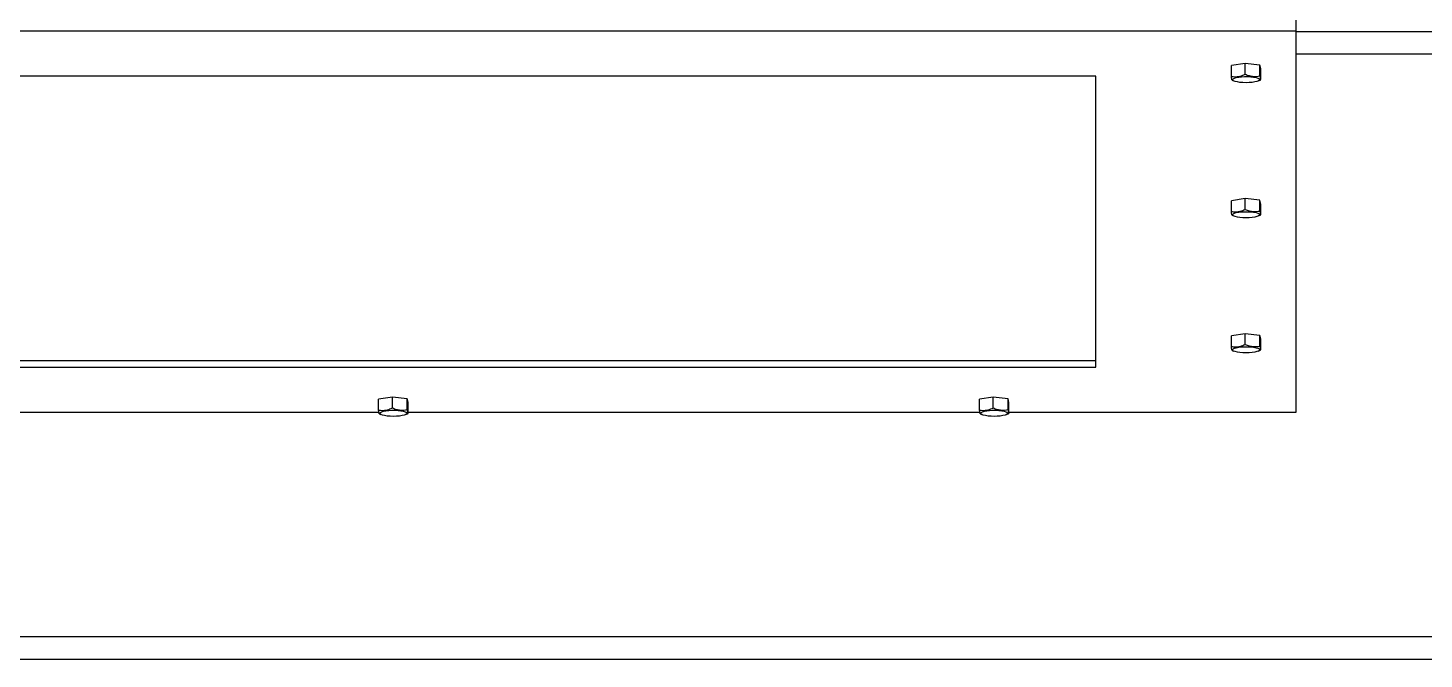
# Model space of a CAD drawing. Header units: millimetres. Extents: x 1293 to 41893, y 1011 to 26911.
# Drawn here: x 23879.6 to 24344.3, y 13395.4 to 13605.6 of the extents above; entities that cross this region are included whole.
import ezdxf

# ---------------------------------------------------------------- set-up
doc = ezdxf.new("R2010")
doc.units = ezdxf.units.MM
doc.header["$LTSCALE"] = 50
doc.layers.add('STRUC', color=4, linetype='Continuous')

msp = doc.modelspace()

# ---------------------------------------------------------------- linework, layer by layer
at = {"color": 7, "linetype": 'Continuous', "lineweight": 25}
for p, q in [((24301.7525232, 13477.5906264), (24301.7525232, 13612.7988219)), ((24301.7525232, 13604.463021), (23100.7325232, 13604.463021)), ((24284.7829409, 13593.7008179), (24280.1791293, 13593.0242127)), ((24280.1791293, 13589.4518813), (24280.1791293, 13593.0242127)), ((24289.6896682, 13593.1422367), (24284.7829409, 13593.7008179)), ((24284.7829409, 13590.1284865), (24284.7829409, 13593.7008179)), ((24289.6896682, 13589.5699053), (24289.6896682, 13593.1422367)), ((24289.9925839, 13591.9070502), (24289.6896682, 13593.1422367)), ((24235.0858566, 13589.466284), (23167.3991899, 13589.466284)), ((24235.0858566, 13492.5873633), (24235.0858566, 13589.466284)), ((24289.2261183, 13587.9344717), (24289.9896519, 13588.3281639)), ((24289.9925839, 13588.3347188), (24289.9925839, 13591.9070502)), ((24280.4197278, 13588.2056186), (24280.9455949, 13587.9344717)), ((24284.7829409, 13548.7106071), (24280.1791293, 13548.0340018)), ((24280.1791293, 13544.4616704), (24280.1791293, 13548.0340018)), ((24284.7829409, 13545.1382757), (24284.7829409, 13548.7106071)), ((24289.6896682, 13548.1520258), (24284.7829409, 13548.7106071)), ((24289.6896682, 13544.5796944), (24289.6896682, 13548.1520258)), ((24289.9925839, 13546.9168393), (24289.6896682, 13548.1520258)), ((24289.9925839, 13543.3445079), (24289.9925839, 13546.9168393)), ((24280.4197278, 13543.2154077), (24280.9455949, 13542.9442608)), ((24289.2261183, 13542.9442608), (24289.9896519, 13543.3379531)), ((24284.7829409, 13503.7203962), (24280.1791293, 13503.0437909)), ((24280.1791293, 13499.4714596), (24280.1791293, 13503.0437909)), ((24289.6896682, 13503.161815), (24284.7829409, 13503.7203962)), ((24284.7829409, 13500.1480648), (24284.7829409, 13503.7203962)), ((24289.6896682, 13499.5894836), (24289.6896682, 13503.161815)), ((24289.9925839, 13501.9266285), (24289.6896682, 13503.161815)), ((24289.9925839, 13498.3542971), (24289.9925839, 13501.9266285)), ((24280.4197278, 13498.2251968), (24280.9455949, 13497.9540499)), ((24289.2261183, 13497.9540499), (24289.9896519, 13498.3477422)), ((23167.3991899, 13494.8065236), (24235.0858566, 13494.8065236)), ((23167.3991899, 13492.5873633), (24235.0858566, 13492.5873633)), ((24000.9396076, 13482.5749971), (23996.3357959, 13481.8983918)), ((23996.3357959, 13478.3260604), (23996.3357959, 13481.8983918)), ((24000.9396076, 13479.0026657), (24000.9396076, 13482.5749971)), ((24005.8463349, 13482.0164158), (24000.9396076, 13482.5749971)), ((24005.8463349, 13478.4440844), (24005.8463349, 13482.0164158)), ((24006.1492505, 13480.7812293), (24005.8463349, 13482.0164158)), ((24200.9396076, 13482.5749971), (24196.3357959, 13481.8983918)), ((24196.3357959, 13478.3260604), (24196.3357959, 13481.8983918)), ((24205.8463349, 13482.0164158), (24200.9396076, 13482.5749971)), ((24200.9396076, 13479.0026657), (24200.9396076, 13482.5749971)), ((24205.8463349, 13478.4440844), (24205.8463349, 13482.0164158)), ((24206.1492505, 13480.7812293), (24205.8463349, 13482.0164158)), ((23806.1492505, 13477.5906264), (23996.4407439, 13477.5906264)), ((23996.5763945, 13477.0797977), (23997.1022615, 13476.8086508)), ((24005.3827849, 13476.8086508), (24006.1463186, 13477.2023431)), ((24006.1492505, 13477.2088979), (24006.1492505, 13480.7812293)), ((24006.1492505, 13477.5906264), (24196.4407439, 13477.5906264)), ((24196.5763945, 13477.0797977), (24197.1022615, 13476.8086508)), ((24205.3827849, 13476.8086508), (24206.1463186, 13477.2023431)), ((24206.1492505, 13477.2088979), (24206.1492505, 13480.7812293)), ((24206.1492505, 13477.5906264), (24301.7525232, 13477.5906264))]:
    msp.add_line(p, q, dxfattribs=at)
at = {"color": 7, "linetype": 'Continuous', "lineweight": 25, "flags": 128}
for points in [[(24282.6152399, 13589.1914731), (24283.5539327, 13589.2967119), (24284.5752118, 13589.3504172), (24285.62402, 13589.3496936), (24286.6438156, 13589.2945803), (24287.5796213, 13589.1880483), (24288.3809875, 13589.0358408), (24289.0047123, 13588.8461634), (24289.4171705, 13588.6292416), (24289.5961265, 13588.3967698), (24289.5319327, 13588.1612805), (24289.2280498, 13587.9354691), (24288.7008602, 13587.731509), (24287.9787848, 13587.5603959), (24287.1007508, 13587.4313545), (24286.1140934, 13587.3513414), (24285.0720035, 13587.3246702), (24284.0306604, 13587.3527788), (24283.0462032, 13587.4341517), (24282.1717043, 13587.5644021), (24281.454308, 13587.7365083), (24280.9326895, 13587.9411919), (24280.6349693, 13588.1674183), (24280.5771975, 13588.4029917), (24280.7624888, 13588.6352123), (24281.1808539, 13588.8515609), (24281.8097387, 13589.0403741), (24282.6152399, 13589.1914731)], [(24282.6152399, 13544.2012622), (24283.5539327, 13544.306501), (24284.5752118, 13544.3602063), (24285.62402, 13544.3594828), (24286.6438156, 13544.3043694), (24287.5796213, 13544.1978374), (24288.3809875, 13544.0456299), (24289.0047123, 13543.8559525), (24289.4171705, 13543.6390307), (24289.5961265, 13543.4065589), (24289.5319327, 13543.1710696), (24289.2280498, 13542.9452582), (24288.7008602, 13542.7412982), (24287.9787848, 13542.5701851), (24287.1007508, 13542.4411436), (24286.1140934, 13542.3611306), (24285.0720035, 13542.3344594), (24284.0306604, 13542.3625679), (24283.0462032, 13542.4439408), (24282.1717043, 13542.5741912), (24281.454308, 13542.7462974), (24280.9326895, 13542.950981), (24280.6349693, 13543.1772074), (24280.5771975, 13543.4127809), (24280.7624888, 13543.6450014), (24281.1808539, 13543.86135), (24281.8097387, 13544.0501633), (24282.6152399, 13544.2012622)], [(24282.6152399, 13499.2110513), (24283.5539327, 13499.3162902), (24284.5752118, 13499.3699954), (24285.62402, 13499.3692719), (24286.6438156, 13499.3141585), (24287.5796213, 13499.2076265), (24288.3809875, 13499.055419), (24289.0047123, 13498.8657416), (24289.4171705, 13498.6488199), (24289.5961265, 13498.416348), (24289.5319327, 13498.1808588), (24289.2280498, 13497.9550473), (24288.7008602, 13497.7510873), (24287.9787848, 13497.5799742), (24287.1007508, 13497.4509328), (24286.1140934, 13497.3709197), (24285.0720035, 13497.3442485), (24284.0306604, 13497.372357), (24283.0462032, 13497.4537299), (24282.1717043, 13497.5839804), (24281.454308, 13497.7560865), (24280.9326895, 13497.9607701), (24280.6349693, 13498.1869966), (24280.5771975, 13498.42257), (24280.7624888, 13498.6547905), (24281.1808539, 13498.8711391), (24281.8097387, 13499.0599524), (24282.6152399, 13499.2110513)], [(23998.7719066, 13478.0656522), (23999.7105993, 13478.1708911), (24000.7318785, 13478.2245963), (24001.7806867, 13478.2238728), (24002.8004823, 13478.1687594), (24003.736288, 13478.0622274), (24004.5376541, 13477.9100199), (24005.1613789, 13477.7203425), (24005.5738372, 13477.5034208), (24005.7527932, 13477.2709489), (24005.6885994, 13477.0354596), (24005.3847165, 13476.8096482), (24004.8575268, 13476.6056882), (24004.1354514, 13476.4345751), (24003.2574175, 13476.3055337), (24002.2707601, 13476.2255206), (24001.2286702, 13476.1988494), (24000.1873271, 13476.2269579), (23999.2028699, 13476.3083308), (23998.3283709, 13476.4385813), (23997.6109747, 13476.6106874), (23997.0893562, 13476.815371), (23996.7916359, 13477.0415975), (23996.7338642, 13477.2771709), (23996.9191554, 13477.5093914), (23997.3375205, 13477.72574), (23997.9664054, 13477.9145533), (23998.7719066, 13478.0656522)], [(24198.7719066, 13478.0656522), (24199.7105993, 13478.1708911), (24200.7318785, 13478.2245963), (24201.7806867, 13478.2238728), (24202.8004823, 13478.1687594), (24203.736288, 13478.0622274), (24204.5376541, 13477.9100199), (24205.1613789, 13477.7203425), (24205.5738372, 13477.5034208), (24205.7527932, 13477.2709489), (24205.6885994, 13477.0354596), (24205.3847165, 13476.8096482), (24204.8575268, 13476.6056882), (24204.1354514, 13476.4345751), (24203.2574175, 13476.3055337), (24202.2707601, 13476.2255206), (24201.2286702, 13476.1988494), (24200.1873271, 13476.2269579), (24199.2028699, 13476.3083308), (24198.3283709, 13476.4385813), (24197.6109747, 13476.6106874), (24197.0893562, 13476.815371), (24196.7916359, 13477.0415975), (24196.7338642, 13477.2771709), (24196.9191554, 13477.5093914), (24197.3375205, 13477.72574), (24197.9664054, 13477.9145533), (24198.7719066, 13478.0656522)]]:
    msp.add_lwpolyline(points, dxfattribs=at)
at = {"color": 7, "linetype": 'Continuous', "lineweight": 25}
for points, knots in [([(24280.1791293, 13589.4518813), (24280.3767233, 13589.4182966), (24280.9490581, 13589.3210181), (24281.9309646, 13589.284305), (24283.2922612, 13589.4826428), (24284.2315167, 13589.8895795), (24284.7829409, 13590.1284865)], [0, 0, 0, 0, 0.1315464599, 0.3810267709, 0.6366091688, 1, 1, 1, 1]), ([(24280.4281906, 13588.2224263), (24280.419724, 13588.2210281), (24280.3843248, 13588.2151821), (24280.2994206, 13588.4801166), (24280.225708, 13589.0755986), (24280.1791293, 13589.4518813)], [0, 0, 0, 0, 0.1037172244, 0.4336424847, 1, 1, 1, 1]), ([(24284.7829409, 13590.1284865), (24285.2085556, 13589.9612495), (24286.0690142, 13589.6231489), (24287.7389613, 13589.2997763), (24288.9343236, 13589.4653071), (24289.6896682, 13589.5699053)], [0, 0, 0, 0, 0.2648633469, 0.5354700776, 1, 1, 1, 1]), ([(24289.6896682, 13589.5699053), (24289.7159434, 13589.3439788), (24289.7690636, 13588.8872266), (24289.8721574, 13588.3335794), (24289.9459528, 13588.3342776), (24289.9925839, 13588.3347188)], [0, 0, 0, 0, 0.2648633469, 0.5354700776, 1, 1, 1, 1]), ([(24280.1791293, 13544.4616704), (24280.3767233, 13544.4280858), (24280.9490581, 13544.3308072), (24281.9309646, 13544.2940942), (24283.2922612, 13544.4924319), (24284.2315167, 13544.8993686), (24284.7829409, 13545.1382757)], [0, 0, 0, 0, 0.1315464599, 0.3810267709, 0.6366091688, 1, 1, 1, 1]), ([(24280.4281906, 13543.2322155), (24280.419724, 13543.2308172), (24280.3843248, 13543.2249712), (24280.2994206, 13543.4899057), (24280.225708, 13544.0853877), (24280.1791293, 13544.4616704)], [0, 0, 0, 0, 0.1037172244, 0.4336424847, 1, 1, 1, 1]), ([(24284.7829409, 13545.1382757), (24285.2085556, 13544.9710386), (24286.0690142, 13544.632938), (24287.7389613, 13544.3095655), (24288.9343236, 13544.4750962), (24289.6896682, 13544.5796944)], [0, 0, 0, 0, 0.2648633469, 0.5354700776, 1, 1, 1, 1]), ([(24289.6896682, 13544.5796944), (24289.7159434, 13544.3537679), (24289.7690636, 13543.8970157), (24289.8721574, 13543.3433685), (24289.9459528, 13543.3440667), (24289.9925839, 13543.3445079)], [0, 0, 0, 0, 0.2648633469, 0.5354700776, 1, 1, 1, 1]), ([(24280.1791293, 13499.4714596), (24280.3767233, 13499.4378749), (24280.9490581, 13499.3405964), (24281.9309646, 13499.3038833), (24283.2922612, 13499.5022211), (24284.2315167, 13499.9091578), (24284.7829409, 13500.1480648)], [0, 0, 0, 0, 0.1315464599, 0.3810267709, 0.6366091688, 1, 1, 1, 1]), ([(24284.7829409, 13500.1480648), (24285.2085556, 13499.9808277), (24286.0690142, 13499.6427271), (24287.7389613, 13499.3193546), (24288.9343236, 13499.4848853), (24289.6896682, 13499.5894836)], [0, 0, 0, 0, 0.2648633469, 0.5354700776, 1, 1, 1, 1]), ([(24280.4281906, 13498.2420046), (24280.419724, 13498.2406064), (24280.3843248, 13498.2347603), (24280.2994206, 13498.4996948), (24280.225708, 13499.0951768), (24280.1791293, 13499.4714596)], [0, 0, 0, 0, 0.1037172244, 0.4336424847, 1, 1, 1, 1]), ([(24289.6896682, 13499.5894836), (24289.7159434, 13499.363557), (24289.7690636, 13498.9068049), (24289.8721574, 13498.3531577), (24289.9459528, 13498.3538559), (24289.9925839, 13498.3542971)], [0, 0, 0, 0, 0.2648633469, 0.5354700776, 1, 1, 1, 1]), ([(23996.3357959, 13478.3260604), (23996.53339, 13478.2924758), (23997.1057248, 13478.1951973), (23998.0876313, 13478.1584842), (23999.4489278, 13478.356822), (24000.3881834, 13478.7637586), (24000.9396076, 13479.0026657)], [0, 0, 0, 0, 0.1315464599, 0.3810267709, 0.6366091688, 1, 1, 1, 1]), ([(23996.5848573, 13477.0966055), (23996.5763906, 13477.0952073), (23996.5409915, 13477.0893612), (23996.4560873, 13477.3542957), (23996.3823747, 13477.9497777), (23996.3357959, 13478.3260604)], [0, 0, 0, 0, 0.1037172244, 0.4336424847, 1, 1, 1, 1]), ([(24000.9396076, 13479.0026657), (24001.3652223, 13478.8354286), (24002.2256809, 13478.497328), (24003.895628, 13478.1739555), (24005.0909902, 13478.3394862), (24005.8463349, 13478.4440844)], [0, 0, 0, 0, 0.2648633469, 0.5354700776, 1, 1, 1, 1]), ([(24005.8463349, 13478.4440844), (24005.8726101, 13478.2181579), (24005.9257303, 13477.7614058), (24006.0288241, 13477.2077586), (24006.1026195, 13477.2084568), (24006.1492505, 13477.2088979)], [0, 0, 0, 0, 0.26486334691, 0.53547007758, 1, 1, 1, 1]), ([(24196.3357959, 13478.3260604), (24196.53339, 13478.2924758), (24197.1057248, 13478.1951973), (24198.0876313, 13478.1584842), (24199.4489278, 13478.356822), (24200.3881834, 13478.7637586), (24200.9396076, 13479.0026657)], [0, 0, 0, 0, 0.1315464599, 0.3810267709, 0.6366091688, 1, 1, 1, 1]), ([(24196.5848573, 13477.0966055), (24196.5763906, 13477.0952073), (24196.5409915, 13477.0893612), (24196.4560873, 13477.3542957), (24196.3823747, 13477.9497777), (24196.3357959, 13478.3260604)], [0, 0, 0, 0, 0.1037172244, 0.4336424847, 1, 1, 1, 1]), ([(24200.9396076, 13479.0026657), (24201.3652223, 13478.8354286), (24202.2256809, 13478.497328), (24203.895628, 13478.1739555), (24205.0909902, 13478.3394862), (24205.8463349, 13478.4440844)], [0, 0, 0, 0, 0.26486334691, 0.53547007758, 1, 1, 1, 1]), ([(24205.8463349, 13478.4440844), (24205.8726101, 13478.2181579), (24205.9257303, 13477.7614058), (24206.0288241, 13477.2077586), (24206.1026195, 13477.2084568), (24206.1492505, 13477.2088979)], [0, 0, 0, 0, 0.2648633469, 0.5354700776, 1, 1, 1, 1])]:
    msp.add_open_spline(points, degree=3, knots=knots, dxfattribs=at)
at = {"layer": 'STRUC', "linetype": 'Continuous', "lineweight": 25}
for p, q in [((24465.1118566, 13604.3183679), (24301.7525232, 13604.3183679)), ((24402.6278566, 13596.8677012), (24301.7525232, 13596.8677012)), ((24402.6278566, 13402.8117012), (22999.8571899, 13402.8117012)), ((22937.3731899, 13395.3610346), (24465.1118566, 13395.3610346))]:
    msp.add_line(p, q, dxfattribs=at)

doc.saveas('drawing.dxf')
